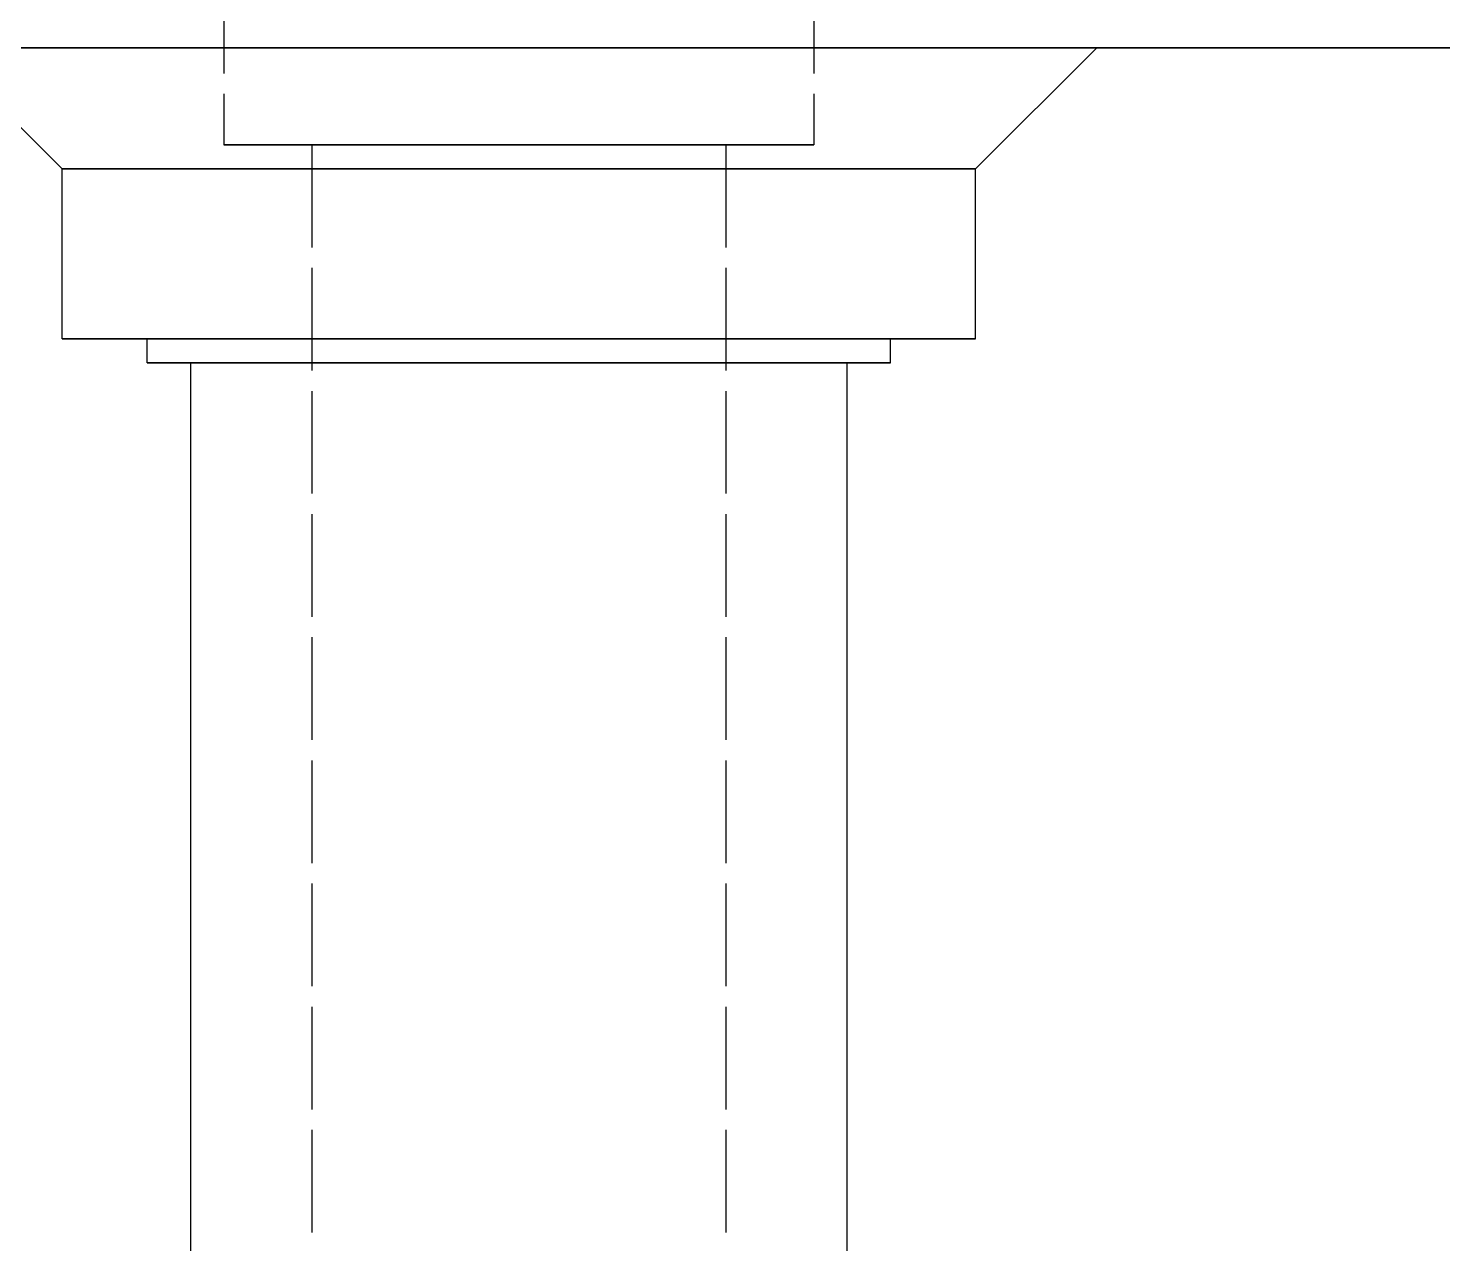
# Model space of a CAD drawing. Header units: millimetres. Extents: x -27 to 185, y -14 to 140.
# Drawn here: x 75.93 to 93.43, y 32.7 to 47.74 of the extents above; entities that cross this region are included whole.
import ezdxf

# ---------------------------------------------------------------- set-up
doc = ezdxf.new("R2010")
doc.units = ezdxf.units.MM
doc.linetypes.add('DASHED', pattern=[1.524, 1.27, -0.254])
doc.layers.add('HIDDEN', color=8, linetype='DASHED')
doc.layers.add('VISIBLE', color=7, linetype='CONTINUOUS')

msp = doc.modelspace()

# ---------------------------------------------------------------- linework, layer by layer
at = {"layer": 'HIDDEN'}
for points in [[(78.35, 51.5), (78.35, 46.3)], [(85.65, 51.5), (85.65, 46.3)], [(93.77778, 47.5), (93.33333, 47.5), (92.88889, 47.5), (92.44444, 47.5), (92, 47.5), (91.55556, 47.5), (91.11111, 47.5), (90.66667, 47.5), (90.22222, 47.5), (89.77778, 47.5), (89.33333, 47.5), (88.88889, 47.5), (88.44444, 47.5), (88, 47.5), (87.55556, 47.5), (87.11111, 47.5), (86.66667, 47.5), (86.22222, 47.5), (85.77778, 47.5), (85.33333, 47.5), (84.88889, 47.5), (84.44444, 47.5), (84, 47.5), (83.55556, 47.5), (83.11111, 47.5), (82.66667, 47.5), (82.22222, 47.5), (81.77778, 47.5), (81.33333, 47.5), (80.88889, 47.5), (80.44444, 47.5), (80, 47.5), (79.55556, 47.5), (79.11111, 47.5), (78.66667, 47.5), (78.22222, 47.5), (77.77778, 47.5), (77.33333, 47.5), (76.88889, 47.5), (76.44444, 47.5), (76, 47.5), (75.55556, 47.5)], [(89.15, 47.5), (88.92302, 47.5), (88.69603, 47.5), (88.46905, 47.5), (88.24206, 47.5), (88.01508, 47.5), (87.7881, 47.5), (87.56111, 47.5), (87.33413, 47.5), (87.10714, 47.5), (86.88016, 47.5), (86.65317, 47.5), (86.42619, 47.5), (86.19921, 47.5), (85.97222, 47.5), (85.74524, 47.5), (85.51825, 47.5), (85.29127, 47.5), (85.06429, 47.5), (84.8373, 47.5), (84.61032, 47.5), (84.38333, 47.5), (84.15635, 47.5), (83.92937, 47.5), (83.70238, 47.5), (83.4754, 47.5), (83.24841, 47.5), (83.02143, 47.5), (82.79444, 47.5), (82.56746, 47.5), (82.34048, 47.5), (82.11349, 47.5), (81.88651, 47.5), (81.65952, 47.5), (81.43254, 47.5), (81.20556, 47.5), (80.97857, 47.5), (80.75159, 47.5), (80.5246, 47.5), (80.29762, 47.5), (80.07063, 47.5), (79.84365, 47.5), (79.61667, 47.5), (79.38968, 47.5), (79.1627, 47.5), (78.93571, 47.5), (78.70873, 47.5), (78.48175, 47.5), (78.25476, 47.5), (78.02778, 47.5), (77.80079, 47.5), (77.57381, 47.5), (77.34683, 47.5), (77.11984, 47.5), (76.89286, 47.5), (76.66587, 47.5), (76.43889, 47.5), (76.2119, 47.5), (75.98492, 47.5), (75.75794, 47.5)], [(75.87143, 47.5), (75.98492, 47.5), (76.09841, 47.5), (76.2119, 47.5), (76.3254, 47.5), (76.43889, 47.5), (76.55238, 47.5), (76.66587, 47.5), (76.77937, 47.5), (76.89286, 47.5), (77.00635, 47.5), (77.11984, 47.5), (77.23333, 47.5), (77.34683, 47.5), (77.46032, 47.5), (77.57381, 47.5), (77.6873, 47.5), (77.80079, 47.5), (77.91429, 47.5), (78.02778, 47.5), (78.14127, 47.5), (78.25476, 47.5), (78.36825, 47.5), (78.48175, 47.5), (78.59524, 47.5), (78.70873, 47.5), (78.82222, 47.5), (78.93571, 47.5), (79.04921, 47.5), (79.1627, 47.5), (79.27619, 47.5), (79.38968, 47.5), (79.50317, 47.5), (79.61667, 47.5), (79.73016, 47.5), (79.84365, 47.5), (79.95714, 47.5), (80.07063, 47.5), (80.18413, 47.5), (80.29762, 47.5), (80.41111, 47.5), (80.5246, 47.5), (80.6381, 47.5), (80.75159, 47.5), (80.86508, 47.5), (80.97857, 47.5), (81.09206, 47.5), (81.20556, 47.5), (81.31905, 47.5), (81.43254, 47.5), (81.54603, 47.5), (81.65952, 47.5), (81.77302, 47.5), (81.88651, 47.5), (82, 47.5)], [(82, 47.5), (82.11349, 47.5), (82.22698, 47.5), (82.34048, 47.5), (82.45397, 47.5), (82.56746, 47.5), (82.68095, 47.5), (82.79444, 47.5), (82.90794, 47.5), (83.02143, 47.5), (83.13492, 47.5), (83.24841, 47.5), (83.3619, 47.5), (83.4754, 47.5), (83.58889, 47.5), (83.70238, 47.5), (83.81587, 47.5), (83.92937, 47.5), (84.04286, 47.5), (84.15635, 47.5), (84.26984, 47.5), (84.38333, 47.5), (84.49683, 47.5), (84.61032, 47.5), (84.72381, 47.5), (84.8373, 47.5), (84.95079, 47.5), (85.06429, 47.5), (85.17778, 47.5), (85.29127, 47.5), (85.40476, 47.5), (85.51825, 47.5), (85.63175, 47.5), (85.74524, 47.5), (85.85873, 47.5), (85.97222, 47.5), (86.08571, 47.5), (86.19921, 47.5), (86.3127, 47.5), (86.42619, 47.5), (86.53968, 47.5), (86.65317, 47.5), (86.76667, 47.5), (86.88016, 47.5), (86.99365, 47.5), (87.10714, 47.5), (87.22063, 47.5), (87.33413, 47.5), (87.44762, 47.5), (87.56111, 47.5), (87.6746, 47.5), (87.7881, 47.5), (87.90159, 47.5), (88.01508, 47.5), (88.12857, 47.5), (88.24206, 47.5), (88.35556, 47.5), (88.46905, 47.5), (88.58254, 47.5), (88.69603, 47.5), (88.80952, 47.5), (88.92302, 47.5), (89.03651, 47.5), (89.15, 47.5)], [(85.65, 46.3), (85.53413, 46.3), (85.41825, 46.3), (85.30238, 46.3), (85.18651, 46.3), (85.07063, 46.3), (84.95476, 46.3), (84.83889, 46.3), (84.72302, 46.3), (84.60714, 46.3), (84.49127, 46.3), (84.3754, 46.3), (84.25952, 46.3), (84.14365, 46.3), (84.02778, 46.3), (83.9119, 46.3), (83.79603, 46.3), (83.68016, 46.3), (83.56429, 46.3), (83.44841, 46.3), (83.33254, 46.3), (83.21667, 46.3), (83.10079, 46.3), (82.98492, 46.3), (82.86905, 46.3), (82.75317, 46.3), (82.6373, 46.3), (82.52143, 46.3), (82.40556, 46.3), (82.28968, 46.3), (82.17381, 46.3), (82.05794, 46.3), (81.94206, 46.3), (81.82619, 46.3), (81.71032, 46.3), (81.59444, 46.3), (81.47857, 46.3), (81.3627, 46.3), (81.24683, 46.3), (81.13095, 46.3), (81.01508, 46.3), (80.89921, 46.3), (80.78333, 46.3), (80.66746, 46.3), (80.55159, 46.3), (80.43571, 46.3), (80.31984, 46.3), (80.20397, 46.3), (80.0881, 46.3), (79.97222, 46.3), (79.85635, 46.3), (79.74048, 46.3), (79.6246, 46.3), (79.50873, 46.3), (79.39286, 46.3), (79.27698, 46.3), (79.16111, 46.3), (79.04524, 46.3), (78.92937, 46.3), (78.81349, 46.3), (78.69762, 46.3), (78.58175, 46.3), (78.46587, 46.3), (78.35, 46.3)], [(78.35, 46.3), (78.40794, 46.3), (78.46587, 46.3), (78.52381, 46.3), (78.58175, 46.3), (78.63968, 46.3), (78.69762, 46.3), (78.75556, 46.3), (78.81349, 46.3), (78.87143, 46.3), (78.92937, 46.3), (78.9873, 46.3), (79.04524, 46.3), (79.10317, 46.3), (79.16111, 46.3), (79.21905, 46.3), (79.27698, 46.3), (79.33492, 46.3), (79.39286, 46.3), (79.45079, 46.3), (79.50873, 46.3), (79.56667, 46.3), (79.6246, 46.3), (79.68254, 46.3), (79.74048, 46.3), (79.79841, 46.3), (79.85635, 46.3), (79.91429, 46.3), (79.97222, 46.3), (80.03016, 46.3), (80.0881, 46.3), (80.14603, 46.3), (80.20397, 46.3), (80.2619, 46.3), (80.31984, 46.3), (80.37778, 46.3), (80.43571, 46.3), (80.49365, 46.3), (80.55159, 46.3), (80.60952, 46.3), (80.66746, 46.3), (80.7254, 46.3), (80.78333, 46.3), (80.84127, 46.3), (80.89921, 46.3), (80.95714, 46.3), (81.01508, 46.3), (81.07302, 46.3), (81.13095, 46.3), (81.18889, 46.3), (81.24683, 46.3), (81.30476, 46.3), (81.3627, 46.3), (81.42063, 46.3), (81.47857, 46.3), (81.53651, 46.3), (81.59444, 46.3), (81.65238, 46.3), (81.71032, 46.3), (81.76825, 46.3), (81.82619, 46.3), (81.88413, 46.3), (81.94206, 46.3), (82, 46.3)], [(84.56, 46.3), (84.47873, 46.3), (84.39746, 46.3), (84.31619, 46.3), (84.23492, 46.3), (84.15365, 46.3), (84.07238, 46.3), (83.99111, 46.3), (83.90984, 46.3), (83.82857, 46.3), (83.7473, 46.3), (83.66603, 46.3), (83.58476, 46.3), (83.50349, 46.3), (83.42222, 46.3), (83.34095, 46.3), (83.25968, 46.3), (83.17841, 46.3), (83.09714, 46.3), (83.01587, 46.3), (82.9346, 46.3), (82.85333, 46.3), (82.77206, 46.3), (82.69079, 46.3), (82.60952, 46.3), (82.52825, 46.3), (82.44698, 46.3), (82.36571, 46.3), (82.28444, 46.3), (82.20317, 46.3), (82.1219, 46.3), (82.04063, 46.3), (81.95937, 46.3), (81.8781, 46.3), (81.79683, 46.3), (81.71556, 46.3), (81.63429, 46.3), (81.55302, 46.3), (81.47175, 46.3), (81.39048, 46.3), (81.30921, 46.3), (81.22794, 46.3), (81.14667, 46.3), (81.0654, 46.3), (80.98413, 46.3), (80.90286, 46.3), (80.82159, 46.3), (80.74032, 46.3), (80.65905, 46.3), (80.57778, 46.3), (80.49651, 46.3), (80.41524, 46.3), (80.33397, 46.3), (80.2527, 46.3), (80.17143, 46.3), (80.09016, 46.3), (80.00889, 46.3), (79.92762, 46.3), (79.84635, 46.3), (79.76508, 46.3), (79.68381, 46.3), (79.60254, 46.3), (79.52127, 46.3), (79.44, 46.3)], [(79.44, 46.3), (79.48063, 46.3), (79.52127, 46.3), (79.5619, 46.3), (79.60254, 46.3), (79.64317, 46.3), (79.68381, 46.3), (79.72444, 46.3), (79.76508, 46.3), (79.80571, 46.3), (79.84635, 46.3), (79.88698, 46.3), (79.92762, 46.3), (79.96825, 46.3), (80.00889, 46.3), (80.04952, 46.3), (80.09016, 46.3), (80.13079, 46.3), (80.17143, 46.3), (80.21206, 46.3), (80.2527, 46.3), (80.29333, 46.3), (80.33397, 46.3), (80.3746, 46.3), (80.41524, 46.3), (80.45587, 46.3), (80.49651, 46.3), (80.53714, 46.3), (80.57778, 46.3), (80.61841, 46.3), (80.65905, 46.3), (80.69968, 46.3), (80.74032, 46.3), (80.78095, 46.3), (80.82159, 46.3), (80.86222, 46.3), (80.90286, 46.3), (80.94349, 46.3), (80.98413, 46.3), (81.02476, 46.3), (81.0654, 46.3), (81.10603, 46.3), (81.14667, 46.3), (81.1873, 46.3), (81.22794, 46.3), (81.26857, 46.3), (81.30921, 46.3), (81.34984, 46.3), (81.39048, 46.3), (81.43111, 46.3), (81.47175, 46.3), (81.51238, 46.3), (81.55302, 46.3), (81.59365, 46.3), (81.63429, 46.3), (81.67492, 46.3), (81.71556, 46.3), (81.75619, 46.3), (81.79683, 46.3), (81.83746, 46.3), (81.8781, 46.3), (81.91873, 46.3), (81.95937, 46.3), (82, 46.3)], [(79.44, 46.3), (79.44, 8.6)], [(82, 46.3), (82.04063, 46.3), (82.08127, 46.3), (82.1219, 46.3), (82.16254, 46.3), (82.20317, 46.3), (82.24381, 46.3), (82.28444, 46.3), (82.32508, 46.3), (82.36571, 46.3), (82.40635, 46.3), (82.44698, 46.3), (82.48762, 46.3), (82.52825, 46.3), (82.56889, 46.3), (82.60952, 46.3), (82.65016, 46.3), (82.69079, 46.3), (82.73143, 46.3), (82.77206, 46.3), (82.8127, 46.3), (82.85333, 46.3), (82.89397, 46.3), (82.9346, 46.3), (82.97524, 46.3), (83.01587, 46.3), (83.05651, 46.3), (83.09714, 46.3), (83.13778, 46.3), (83.17841, 46.3), (83.21905, 46.3), (83.25968, 46.3), (83.30032, 46.3), (83.34095, 46.3), (83.38159, 46.3), (83.42222, 46.3), (83.46286, 46.3), (83.50349, 46.3), (83.54413, 46.3), (83.58476, 46.3), (83.6254, 46.3), (83.66603, 46.3), (83.70667, 46.3), (83.7473, 46.3), (83.78794, 46.3), (83.82857, 46.3), (83.86921, 46.3), (83.90984, 46.3), (83.95048, 46.3), (83.99111, 46.3), (84.03175, 46.3), (84.07238, 46.3), (84.11302, 46.3), (84.15365, 46.3), (84.19429, 46.3), (84.23492, 46.3), (84.27556, 46.3), (84.31619, 46.3), (84.35683, 46.3), (84.39746, 46.3), (84.4381, 46.3), (84.47873, 46.3), (84.51937, 46.3), (84.56, 46.3)], [(82, 46.3), (82.05794, 46.3), (82.11587, 46.3), (82.17381, 46.3), (82.23175, 46.3), (82.28968, 46.3), (82.34762, 46.3), (82.40556, 46.3), (82.46349, 46.3), (82.52143, 46.3), (82.57937, 46.3), (82.6373, 46.3), (82.69524, 46.3), (82.75317, 46.3), (82.81111, 46.3), (82.86905, 46.3), (82.92698, 46.3), (82.98492, 46.3), (83.04286, 46.3), (83.10079, 46.3), (83.15873, 46.3), (83.21667, 46.3), (83.2746, 46.3), (83.33254, 46.3), (83.39048, 46.3), (83.44841, 46.3), (83.50635, 46.3), (83.56429, 46.3), (83.62222, 46.3), (83.68016, 46.3), (83.7381, 46.3), (83.79603, 46.3), (83.85397, 46.3), (83.9119, 46.3), (83.96984, 46.3), (84.02778, 46.3), (84.08571, 46.3), (84.14365, 46.3), (84.20159, 46.3), (84.25952, 46.3), (84.31746, 46.3), (84.3754, 46.3), (84.43333, 46.3), (84.49127, 46.3), (84.54921, 46.3), (84.60714, 46.3), (84.66508, 46.3), (84.72302, 46.3), (84.78095, 46.3), (84.83889, 46.3), (84.89683, 46.3), (84.95476, 46.3), (85.0127, 46.3), (85.07063, 46.3), (85.12857, 46.3), (85.18651, 46.3), (85.24444, 46.3), (85.30238, 46.3), (85.36032, 46.3), (85.41825, 46.3), (85.47619, 46.3), (85.53413, 46.3), (85.59206, 46.3), (85.65, 46.3)], [(84.56, 46.3), (84.56, 8.6)], [(87.65, 46), (87.47063, 46), (87.29127, 46), (87.1119, 46), (86.93254, 46), (86.75317, 46), (86.57381, 46), (86.39444, 46), (86.21508, 46), (86.03571, 46), (85.85635, 46), (85.67698, 46), (85.49762, 46), (85.31825, 46), (85.13889, 46), (84.95952, 46), (84.78016, 46), (84.60079, 46), (84.42143, 46), (84.24206, 46), (84.0627, 46), (83.88333, 46), (83.70397, 46), (83.5246, 46), (83.34524, 46), (83.16587, 46), (82.98651, 46), (82.80714, 46), (82.62778, 46), (82.44841, 46), (82.26905, 46), (82.08968, 46), (81.91032, 46), (81.73095, 46), (81.55159, 46), (81.37222, 46), (81.19286, 46), (81.01349, 46), (80.83413, 46), (80.65476, 46), (80.4754, 46), (80.29603, 46), (80.11667, 46), (79.9373, 46), (79.75794, 46), (79.57857, 46), (79.39921, 46), (79.21984, 46), (79.04048, 46), (78.86111, 46), (78.68175, 46), (78.50238, 46), (78.32302, 46), (78.14365, 46), (77.96429, 46), (77.78492, 46), (77.60556, 46), (77.42619, 46), (77.24683, 46), (77.06746, 46), (76.8881, 46), (76.70873, 46), (76.52937, 46), (76.35, 46)], [(87.65, 43.9), (87.47063, 43.9), (87.29127, 43.9), (87.1119, 43.9), (86.93254, 43.9), (86.75317, 43.9), (86.57381, 43.9), (86.39444, 43.9), (86.21508, 43.9), (86.03571, 43.9), (85.85635, 43.9), (85.67698, 43.9), (85.49762, 43.9), (85.31825, 43.9), (85.13889, 43.9), (84.95952, 43.9), (84.78016, 43.9), (84.60079, 43.9), (84.42143, 43.9), (84.24206, 43.9), (84.0627, 43.9), (83.88333, 43.9), (83.70397, 43.9), (83.5246, 43.9), (83.34524, 43.9), (83.16587, 43.9), (82.98651, 43.9), (82.80714, 43.9), (82.62778, 43.9), (82.44841, 43.9), (82.26905, 43.9), (82.08968, 43.9), (81.91032, 43.9), (81.73095, 43.9), (81.55159, 43.9), (81.37222, 43.9), (81.19286, 43.9), (81.01349, 43.9), (80.83413, 43.9), (80.65476, 43.9), (80.4754, 43.9), (80.29603, 43.9), (80.11667, 43.9), (79.9373, 43.9), (79.75794, 43.9), (79.57857, 43.9), (79.39921, 43.9), (79.21984, 43.9), (79.04048, 43.9), (78.86111, 43.9), (78.68175, 43.9), (78.50238, 43.9), (78.32302, 43.9), (78.14365, 43.9), (77.96429, 43.9), (77.78492, 43.9), (77.60556, 43.9), (77.42619, 43.9), (77.24683, 43.9), (77.06746, 43.9), (76.8881, 43.9), (76.70873, 43.9), (76.52937, 43.9), (76.35, 43.9)], [(86.6, 43.9), (86.45397, 43.9), (86.30794, 43.9), (86.1619, 43.9), (86.01587, 43.9), (85.86984, 43.9), (85.72381, 43.9), (85.57778, 43.9), (85.43175, 43.9), (85.28571, 43.9), (85.13968, 43.9), (84.99365, 43.9), (84.84762, 43.9), (84.70159, 43.9), (84.55556, 43.9), (84.40952, 43.9), (84.26349, 43.9), (84.11746, 43.9), (83.97143, 43.9), (83.8254, 43.9), (83.67937, 43.9), (83.53333, 43.9), (83.3873, 43.9), (83.24127, 43.9), (83.09524, 43.9), (82.94921, 43.9), (82.80317, 43.9), (82.65714, 43.9), (82.51111, 43.9), (82.36508, 43.9), (82.21905, 43.9), (82.07302, 43.9), (81.92698, 43.9), (81.78095, 43.9), (81.63492, 43.9), (81.48889, 43.9), (81.34286, 43.9), (81.19683, 43.9), (81.05079, 43.9), (80.90476, 43.9), (80.75873, 43.9), (80.6127, 43.9), (80.46667, 43.9), (80.32063, 43.9), (80.1746, 43.9), (80.02857, 43.9), (79.88254, 43.9), (79.73651, 43.9), (79.59048, 43.9), (79.44444, 43.9), (79.29841, 43.9), (79.15238, 43.9), (79.00635, 43.9), (78.86032, 43.9), (78.71429, 43.9), (78.56825, 43.9), (78.42222, 43.9), (78.27619, 43.9), (78.13016, 43.9), (77.98413, 43.9), (77.8381, 43.9), (77.69206, 43.9), (77.54603, 43.9), (77.4, 43.9)], [(77.4, 43.9), (77.47302, 43.9), (77.54603, 43.9), (77.61905, 43.9), (77.69206, 43.9), (77.76508, 43.9), (77.8381, 43.9), (77.91111, 43.9), (77.98413, 43.9), (78.05714, 43.9), (78.13016, 43.9), (78.20317, 43.9), (78.27619, 43.9), (78.34921, 43.9), (78.42222, 43.9), (78.49524, 43.9), (78.56825, 43.9), (78.64127, 43.9), (78.71429, 43.9), (78.7873, 43.9), (78.86032, 43.9), (78.93333, 43.9), (79.00635, 43.9), (79.07937, 43.9), (79.15238, 43.9), (79.2254, 43.9), (79.29841, 43.9), (79.37143, 43.9), (79.44444, 43.9), (79.51746, 43.9), (79.59048, 43.9), (79.66349, 43.9), (79.73651, 43.9), (79.80952, 43.9), (79.88254, 43.9), (79.95556, 43.9), (80.02857, 43.9), (80.10159, 43.9), (80.1746, 43.9), (80.24762, 43.9), (80.32063, 43.9), (80.39365, 43.9), (80.46667, 43.9), (80.53968, 43.9), (80.6127, 43.9), (80.68571, 43.9), (80.75873, 43.9), (80.83175, 43.9), (80.90476, 43.9), (80.97778, 43.9), (81.05079, 43.9), (81.12381, 43.9), (81.19683, 43.9), (81.26984, 43.9), (81.34286, 43.9), (81.41587, 43.9), (81.48889, 43.9), (81.5619, 43.9), (81.63492, 43.9), (81.70794, 43.9), (81.78095, 43.9), (81.85397, 43.9), (81.92698, 43.9), (82, 43.9)], [(82, 43.9), (82.07302, 43.9), (82.14603, 43.9), (82.21905, 43.9), (82.29206, 43.9), (82.36508, 43.9), (82.4381, 43.9), (82.51111, 43.9), (82.58413, 43.9), (82.65714, 43.9), (82.73016, 43.9), (82.80317, 43.9), (82.87619, 43.9), (82.94921, 43.9), (83.02222, 43.9), (83.09524, 43.9), (83.16825, 43.9), (83.24127, 43.9), (83.31429, 43.9), (83.3873, 43.9), (83.46032, 43.9), (83.53333, 43.9), (83.60635, 43.9), (83.67937, 43.9), (83.75238, 43.9), (83.8254, 43.9), (83.89841, 43.9), (83.97143, 43.9), (84.04444, 43.9), (84.11746, 43.9), (84.19048, 43.9), (84.26349, 43.9), (84.33651, 43.9), (84.40952, 43.9), (84.48254, 43.9), (84.55556, 43.9), (84.62857, 43.9), (84.70159, 43.9), (84.7746, 43.9), (84.84762, 43.9), (84.92063, 43.9), (84.99365, 43.9), (85.06667, 43.9), (85.13968, 43.9), (85.2127, 43.9), (85.28571, 43.9), (85.35873, 43.9), (85.43175, 43.9), (85.50476, 43.9), (85.57778, 43.9), (85.65079, 43.9), (85.72381, 43.9), (85.79683, 43.9), (85.86984, 43.9), (85.94286, 43.9), (86.01587, 43.9), (86.08889, 43.9), (86.1619, 43.9), (86.23492, 43.9), (86.30794, 43.9), (86.38095, 43.9), (86.45397, 43.9), (86.52698, 43.9), (86.6, 43.9)], [(86.6, 43.6), (86.45397, 43.6), (86.30794, 43.6), (86.1619, 43.6), (86.01587, 43.6), (85.86984, 43.6), (85.72381, 43.6), (85.57778, 43.6), (85.43175, 43.6), (85.28571, 43.6), (85.13968, 43.6), (84.99365, 43.6), (84.84762, 43.6), (84.70159, 43.6), (84.55556, 43.6), (84.40952, 43.6), (84.26349, 43.6), (84.11746, 43.6), (83.97143, 43.6), (83.8254, 43.6), (83.67937, 43.6), (83.53333, 43.6), (83.3873, 43.6), (83.24127, 43.6), (83.09524, 43.6), (82.94921, 43.6), (82.80317, 43.6), (82.65714, 43.6), (82.51111, 43.6), (82.36508, 43.6), (82.21905, 43.6), (82.07302, 43.6), (81.92698, 43.6), (81.78095, 43.6), (81.63492, 43.6), (81.48889, 43.6), (81.34286, 43.6), (81.19683, 43.6), (81.05079, 43.6), (80.90476, 43.6), (80.75873, 43.6), (80.6127, 43.6), (80.46667, 43.6), (80.32063, 43.6), (80.1746, 43.6), (80.02857, 43.6), (79.88254, 43.6), (79.73651, 43.6), (79.59048, 43.6), (79.44444, 43.6), (79.29841, 43.6), (79.15238, 43.6), (79.00635, 43.6), (78.86032, 43.6), (78.71429, 43.6), (78.56825, 43.6), (78.42222, 43.6), (78.27619, 43.6), (78.13016, 43.6), (77.98413, 43.6), (77.8381, 43.6), (77.69206, 43.6), (77.54603, 43.6), (77.4, 43.6)], [(86.06, 43.6), (85.93111, 43.6), (85.80222, 43.6), (85.67333, 43.6), (85.54444, 43.6), (85.41556, 43.6), (85.28667, 43.6), (85.15778, 43.6), (85.02889, 43.6), (84.9, 43.6), (84.77111, 43.6), (84.64222, 43.6), (84.51333, 43.6), (84.38444, 43.6), (84.25556, 43.6), (84.12667, 43.6), (83.99778, 43.6), (83.86889, 43.6), (83.74, 43.6), (83.61111, 43.6), (83.48222, 43.6), (83.35333, 43.6), (83.22444, 43.6), (83.09556, 43.6), (82.96667, 43.6), (82.83778, 43.6), (82.70889, 43.6), (82.58, 43.6), (82.45111, 43.6), (82.32222, 43.6), (82.19333, 43.6), (82.06444, 43.6), (81.93556, 43.6), (81.80667, 43.6), (81.67778, 43.6), (81.54889, 43.6), (81.42, 43.6), (81.29111, 43.6), (81.16222, 43.6), (81.03333, 43.6), (80.90444, 43.6), (80.77556, 43.6), (80.64667, 43.6), (80.51778, 43.6), (80.38889, 43.6), (80.26, 43.6), (80.13111, 43.6), (80.00222, 43.6), (79.87333, 43.6), (79.74444, 43.6), (79.61556, 43.6), (79.48667, 43.6), (79.35778, 43.6), (79.22889, 43.6), (79.1, 43.6), (78.97111, 43.6), (78.84222, 43.6), (78.71333, 43.6), (78.58444, 43.6), (78.45556, 43.6), (78.32667, 43.6), (78.19778, 43.6), (78.06889, 43.6), (77.94, 43.6)], [(77.94, 43.6), (78.00444, 43.6), (78.06889, 43.6), (78.13333, 43.6), (78.19778, 43.6), (78.26222, 43.6), (78.32667, 43.6), (78.39111, 43.6), (78.45556, 43.6), (78.52, 43.6), (78.58444, 43.6), (78.64889, 43.6), (78.71333, 43.6), (78.77778, 43.6), (78.84222, 43.6), (78.90667, 43.6), (78.97111, 43.6), (79.03556, 43.6), (79.1, 43.6), (79.16444, 43.6), (79.22889, 43.6), (79.29333, 43.6), (79.35778, 43.6), (79.42222, 43.6), (79.48667, 43.6), (79.55111, 43.6), (79.61556, 43.6), (79.68, 43.6), (79.74444, 43.6), (79.80889, 43.6), (79.87333, 43.6), (79.93778, 43.6), (80.00222, 43.6), (80.06667, 43.6), (80.13111, 43.6), (80.19556, 43.6), (80.26, 43.6), (80.32444, 43.6), (80.38889, 43.6), (80.45333, 43.6), (80.51778, 43.6), (80.58222, 43.6), (80.64667, 43.6), (80.71111, 43.6), (80.77556, 43.6), (80.84, 43.6), (80.90444, 43.6), (80.96889, 43.6), (81.03333, 43.6), (81.09778, 43.6), (81.16222, 43.6), (81.22667, 43.6), (81.29111, 43.6), (81.35556, 43.6), (81.42, 43.6), (81.48444, 43.6), (81.54889, 43.6), (81.61333, 43.6), (81.67778, 43.6), (81.74222, 43.6), (81.80667, 43.6), (81.87111, 43.6), (81.93556, 43.6), (82, 43.6)], [(82, 43.6), (82.06444, 43.6), (82.12889, 43.6), (82.19333, 43.6), (82.25778, 43.6), (82.32222, 43.6), (82.38667, 43.6), (82.45111, 43.6), (82.51556, 43.6), (82.58, 43.6), (82.64444, 43.6), (82.70889, 43.6), (82.77333, 43.6), (82.83778, 43.6), (82.90222, 43.6), (82.96667, 43.6), (83.03111, 43.6), (83.09556, 43.6), (83.16, 43.6), (83.22444, 43.6), (83.28889, 43.6), (83.35333, 43.6), (83.41778, 43.6), (83.48222, 43.6), (83.54667, 43.6), (83.61111, 43.6), (83.67556, 43.6), (83.74, 43.6), (83.80444, 43.6), (83.86889, 43.6), (83.93333, 43.6), (83.99778, 43.6), (84.06222, 43.6), (84.12667, 43.6), (84.19111, 43.6), (84.25556, 43.6), (84.32, 43.6), (84.38444, 43.6), (84.44889, 43.6), (84.51333, 43.6), (84.57778, 43.6), (84.64222, 43.6), (84.70667, 43.6), (84.77111, 43.6), (84.83556, 43.6), (84.9, 43.6), (84.96444, 43.6), (85.02889, 43.6), (85.09333, 43.6), (85.15778, 43.6), (85.22222, 43.6), (85.28667, 43.6), (85.35111, 43.6), (85.41556, 43.6), (85.48, 43.6), (85.54444, 43.6), (85.60889, 43.6), (85.67333, 43.6), (85.73778, 43.6), (85.80222, 43.6), (85.86667, 43.6), (85.93111, 43.6), (85.99556, 43.6), (86.06, 43.6)]]:
    msp.add_lwpolyline(points, dxfattribs=at)
at = {"layer": 'VISIBLE'}
for points in [[(76.35, 46), (74.85, 47.5)], [(75.77778, 47.5), (76, 47.5), (76.22222, 47.5), (76.44444, 47.5), (76.66667, 47.5), (76.88889, 47.5), (77.11111, 47.5), (77.33333, 47.5), (77.55556, 47.5), (77.77778, 47.5), (78, 47.5), (78.22222, 47.5), (78.44444, 47.5), (78.66667, 47.5), (78.88889, 47.5), (79.11111, 47.5), (79.33333, 47.5), (79.55556, 47.5), (79.77778, 47.5), (80, 47.5), (80.22222, 47.5), (80.44444, 47.5), (80.66667, 47.5), (80.88889, 47.5), (81.11111, 47.5), (81.33333, 47.5), (81.55556, 47.5), (81.77778, 47.5), (82, 47.5)], [(82, 47.5), (82.22222, 47.5), (82.44444, 47.5), (82.66667, 47.5), (82.88889, 47.5), (83.11111, 47.5), (83.33333, 47.5), (83.55556, 47.5), (83.77778, 47.5), (84, 47.5), (84.22222, 47.5), (84.44444, 47.5), (84.66667, 47.5), (84.88889, 47.5), (85.11111, 47.5), (85.33333, 47.5), (85.55556, 47.5), (85.77778, 47.5), (86, 47.5), (86.22222, 47.5), (86.44444, 47.5), (86.66667, 47.5), (86.88889, 47.5), (87.11111, 47.5), (87.33333, 47.5), (87.55556, 47.5), (87.77778, 47.5), (88, 47.5), (88.22222, 47.5), (88.44444, 47.5), (88.66667, 47.5), (88.88889, 47.5), (89.11111, 47.5), (89.33333, 47.5), (89.55556, 47.5), (89.77778, 47.5), (90, 47.5), (90.22222, 47.5), (90.44444, 47.5), (90.66667, 47.5), (90.88889, 47.5), (91.11111, 47.5), (91.33333, 47.5), (91.55556, 47.5), (91.77778, 47.5), (92, 47.5), (92.22222, 47.5), (92.44444, 47.5), (92.66667, 47.5), (92.88889, 47.5), (93.11111, 47.5), (93.33333, 47.5), (93.55556, 47.5)], [(87.65, 46), (89.15, 47.5)], [(76.35, 46), (76.43968, 46), (76.52937, 46), (76.61905, 46), (76.70873, 46), (76.79841, 46), (76.8881, 46), (76.97778, 46), (77.06746, 46), (77.15714, 46), (77.24683, 46), (77.33651, 46), (77.42619, 46), (77.51587, 46), (77.60556, 46), (77.69524, 46), (77.78492, 46), (77.8746, 46), (77.96429, 46), (78.05397, 46), (78.14365, 46), (78.23333, 46), (78.32302, 46), (78.4127, 46), (78.50238, 46), (78.59206, 46), (78.68175, 46), (78.77143, 46), (78.86111, 46), (78.95079, 46), (79.04048, 46), (79.13016, 46), (79.21984, 46), (79.30952, 46), (79.39921, 46), (79.48889, 46), (79.57857, 46), (79.66825, 46), (79.75794, 46), (79.84762, 46), (79.9373, 46), (80.02698, 46), (80.11667, 46), (80.20635, 46), (80.29603, 46), (80.38571, 46), (80.4754, 46), (80.56508, 46), (80.65476, 46), (80.74444, 46), (80.83413, 46), (80.92381, 46), (81.01349, 46), (81.10317, 46), (81.19286, 46), (81.28254, 46), (81.37222, 46), (81.4619, 46), (81.55159, 46), (81.64127, 46), (81.73095, 46), (81.82063, 46), (81.91032, 46), (82, 46)], [(76.35, 43.9), (76.35, 46)], [(82, 46), (82.08968, 46), (82.17937, 46), (82.26905, 46), (82.35873, 46), (82.44841, 46), (82.5381, 46), (82.62778, 46), (82.71746, 46), (82.80714, 46), (82.89683, 46), (82.98651, 46), (83.07619, 46), (83.16587, 46), (83.25556, 46), (83.34524, 46), (83.43492, 46), (83.5246, 46), (83.61429, 46), (83.70397, 46), (83.79365, 46), (83.88333, 46), (83.97302, 46), (84.0627, 46), (84.15238, 46), (84.24206, 46), (84.33175, 46), (84.42143, 46), (84.51111, 46), (84.60079, 46), (84.69048, 46), (84.78016, 46), (84.86984, 46), (84.95952, 46), (85.04921, 46), (85.13889, 46), (85.22857, 46), (85.31825, 46), (85.40794, 46), (85.49762, 46), (85.5873, 46), (85.67698, 46), (85.76667, 46), (85.85635, 46), (85.94603, 46), (86.03571, 46), (86.1254, 46), (86.21508, 46), (86.30476, 46), (86.39444, 46), (86.48413, 46), (86.57381, 46), (86.66349, 46), (86.75317, 46), (86.84286, 46), (86.93254, 46), (87.02222, 46), (87.1119, 46), (87.20159, 46), (87.29127, 46), (87.38095, 46), (87.47063, 46), (87.56032, 46), (87.65, 46)], [(87.65, 43.9), (87.65, 46)], [(76.35, 43.9), (76.43968, 43.9), (76.52937, 43.9), (76.61905, 43.9), (76.70873, 43.9), (76.79841, 43.9), (76.8881, 43.9), (76.97778, 43.9), (77.06746, 43.9), (77.15714, 43.9), (77.24683, 43.9), (77.33651, 43.9), (77.42619, 43.9), (77.51587, 43.9), (77.60556, 43.9), (77.69524, 43.9), (77.78492, 43.9), (77.8746, 43.9), (77.96429, 43.9), (78.05397, 43.9), (78.14365, 43.9), (78.23333, 43.9), (78.32302, 43.9), (78.4127, 43.9), (78.50238, 43.9), (78.59206, 43.9), (78.68175, 43.9), (78.77143, 43.9), (78.86111, 43.9), (78.95079, 43.9), (79.04048, 43.9), (79.13016, 43.9), (79.21984, 43.9), (79.30952, 43.9), (79.39921, 43.9), (79.48889, 43.9), (79.57857, 43.9), (79.66825, 43.9), (79.75794, 43.9), (79.84762, 43.9), (79.9373, 43.9), (80.02698, 43.9), (80.11667, 43.9), (80.20635, 43.9), (80.29603, 43.9), (80.38571, 43.9), (80.4754, 43.9), (80.56508, 43.9), (80.65476, 43.9), (80.74444, 43.9), (80.83413, 43.9), (80.92381, 43.9), (81.01349, 43.9), (81.10317, 43.9), (81.19286, 43.9), (81.28254, 43.9), (81.37222, 43.9), (81.4619, 43.9), (81.55159, 43.9), (81.64127, 43.9), (81.73095, 43.9), (81.82063, 43.9), (81.91032, 43.9), (82, 43.9)], [(77.4, 43.6), (77.4, 43.9)], [(82, 43.9), (82.08968, 43.9), (82.17937, 43.9), (82.26905, 43.9), (82.35873, 43.9), (82.44841, 43.9), (82.5381, 43.9), (82.62778, 43.9), (82.71746, 43.9), (82.80714, 43.9), (82.89683, 43.9), (82.98651, 43.9), (83.07619, 43.9), (83.16587, 43.9), (83.25556, 43.9), (83.34524, 43.9), (83.43492, 43.9), (83.5246, 43.9), (83.61429, 43.9), (83.70397, 43.9), (83.79365, 43.9), (83.88333, 43.9), (83.97302, 43.9), (84.0627, 43.9), (84.15238, 43.9), (84.24206, 43.9), (84.33175, 43.9), (84.42143, 43.9), (84.51111, 43.9), (84.60079, 43.9), (84.69048, 43.9), (84.78016, 43.9), (84.86984, 43.9), (84.95952, 43.9), (85.04921, 43.9), (85.13889, 43.9), (85.22857, 43.9), (85.31825, 43.9), (85.40794, 43.9), (85.49762, 43.9), (85.5873, 43.9), (85.67698, 43.9), (85.76667, 43.9), (85.85635, 43.9), (85.94603, 43.9), (86.03571, 43.9), (86.1254, 43.9), (86.21508, 43.9), (86.30476, 43.9), (86.39444, 43.9), (86.48413, 43.9), (86.57381, 43.9), (86.66349, 43.9), (86.75317, 43.9), (86.84286, 43.9), (86.93254, 43.9), (87.02222, 43.9), (87.1119, 43.9), (87.20159, 43.9), (87.29127, 43.9), (87.38095, 43.9), (87.47063, 43.9), (87.56032, 43.9), (87.65, 43.9)], [(86.6, 43.6), (86.6, 43.9)], [(77.4, 43.6), (77.47302, 43.6), (77.54603, 43.6), (77.61905, 43.6), (77.69206, 43.6), (77.76508, 43.6), (77.8381, 43.6), (77.91111, 43.6), (77.98413, 43.6), (78.05714, 43.6), (78.13016, 43.6), (78.20317, 43.6), (78.27619, 43.6), (78.34921, 43.6), (78.42222, 43.6), (78.49524, 43.6), (78.56825, 43.6), (78.64127, 43.6), (78.71429, 43.6), (78.7873, 43.6), (78.86032, 43.6), (78.93333, 43.6), (79.00635, 43.6), (79.07937, 43.6), (79.15238, 43.6), (79.2254, 43.6), (79.29841, 43.6), (79.37143, 43.6), (79.44444, 43.6), (79.51746, 43.6), (79.59048, 43.6), (79.66349, 43.6), (79.73651, 43.6), (79.80952, 43.6), (79.88254, 43.6), (79.95556, 43.6), (80.02857, 43.6), (80.10159, 43.6), (80.1746, 43.6), (80.24762, 43.6), (80.32063, 43.6), (80.39365, 43.6), (80.46667, 43.6), (80.53968, 43.6), (80.6127, 43.6), (80.68571, 43.6), (80.75873, 43.6), (80.83175, 43.6), (80.90476, 43.6), (80.97778, 43.6), (81.05079, 43.6), (81.12381, 43.6), (81.19683, 43.6), (81.26984, 43.6), (81.34286, 43.6), (81.41587, 43.6), (81.48889, 43.6), (81.5619, 43.6), (81.63492, 43.6), (81.70794, 43.6), (81.78095, 43.6), (81.85397, 43.6), (81.92698, 43.6), (82, 43.6)], [(77.94, 8.6), (77.94, 43.6)], [(82, 43.6), (82.07302, 43.6), (82.14603, 43.6), (82.21905, 43.6), (82.29206, 43.6), (82.36508, 43.6), (82.4381, 43.6), (82.51111, 43.6), (82.58413, 43.6), (82.65714, 43.6), (82.73016, 43.6), (82.80317, 43.6), (82.87619, 43.6), (82.94921, 43.6), (83.02222, 43.6), (83.09524, 43.6), (83.16825, 43.6), (83.24127, 43.6), (83.31429, 43.6), (83.3873, 43.6), (83.46032, 43.6), (83.53333, 43.6), (83.60635, 43.6), (83.67937, 43.6), (83.75238, 43.6), (83.8254, 43.6), (83.89841, 43.6), (83.97143, 43.6), (84.04444, 43.6), (84.11746, 43.6), (84.19048, 43.6), (84.26349, 43.6), (84.33651, 43.6), (84.40952, 43.6), (84.48254, 43.6), (84.55556, 43.6), (84.62857, 43.6), (84.70159, 43.6), (84.7746, 43.6), (84.84762, 43.6), (84.92063, 43.6), (84.99365, 43.6), (85.06667, 43.6), (85.13968, 43.6), (85.2127, 43.6), (85.28571, 43.6), (85.35873, 43.6), (85.43175, 43.6), (85.50476, 43.6), (85.57778, 43.6), (85.65079, 43.6), (85.72381, 43.6), (85.79683, 43.6), (85.86984, 43.6), (85.94286, 43.6), (86.01587, 43.6), (86.08889, 43.6), (86.1619, 43.6), (86.23492, 43.6), (86.30794, 43.6), (86.38095, 43.6), (86.45397, 43.6), (86.52698, 43.6), (86.6, 43.6)], [(86.06, 8.6), (86.06, 43.6)]]:
    msp.add_lwpolyline(points, dxfattribs=at)

doc.saveas('drawing.dxf')
